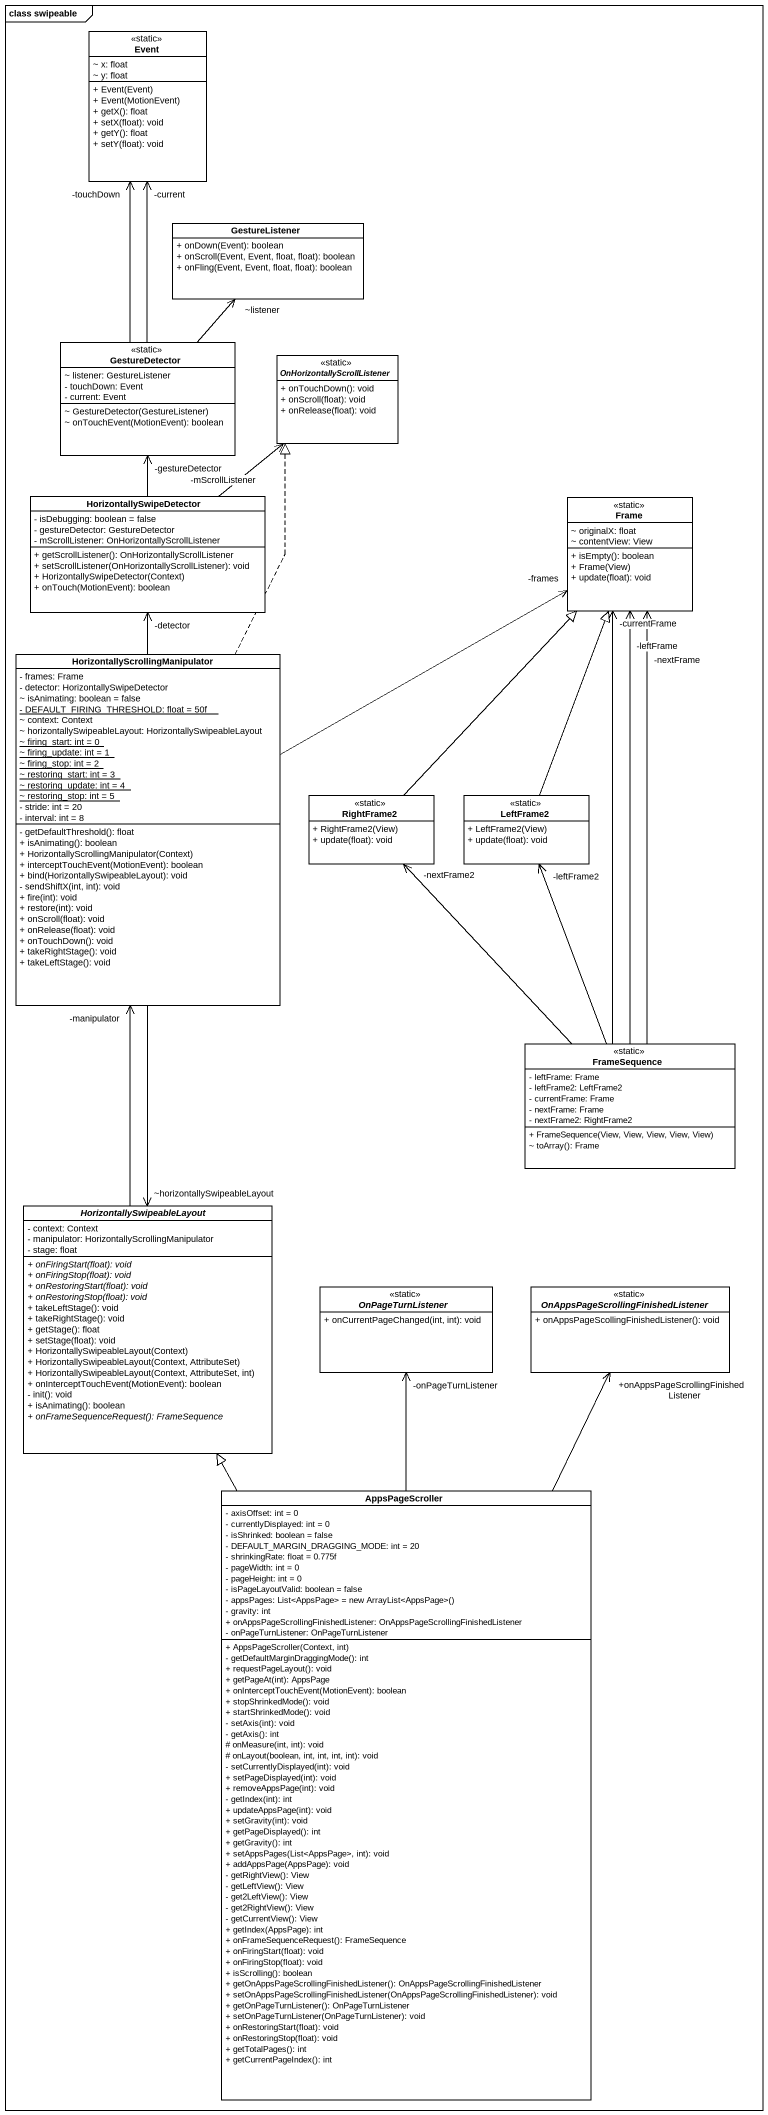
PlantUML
@startuml
mainframe class swipeable
hide circle
hide empty members
skinparam classAttributeIconSize 0
class Event <<static>> {
  ~ x: float
  ~ y: float
  + Event(Event)
  + Event(MotionEvent)
  + getX(): float
  + setX(float): void
  + getY(): float
  + setY(float): void
}
class GestureListener {
  + onDown(Event): boolean
  + onScroll(Event, Event, float, float): boolean
  + onFling(Event, Event, float, float): boolean
}
class GestureDetector <<static>> {
  ~ listener: GestureListener
  - touchDown: Event
  - current: Event
  ~ GestureDetector(GestureListener)
  ~ onTouchEvent(MotionEvent): boolean
}
interface OnHorizontallyScrollListener <<static>> {
  + onTouchDown(): void
  + onScroll(float): void
  + onRelease(float): void
}
class HorizontallySwipeDetector {
  - isDebugging: boolean = false
  - gestureDetector: GestureDetector
  - mScrollListener: OnHorizontallyScrollListener
  + getScrollListener(): OnHorizontallyScrollListener
  + setScrollListener(OnHorizontallyScrollListener): void
  + HorizontallySwipeDetector(Context)
  + onTouch(MotionEvent): boolean
}
class "Frame" as Frame_ <<static>> {
  ~ originalX: float
  ~ contentView: View
  + isEmpty(): boolean
  + Frame(View)
  + update(float): void
}
class "HorizontallyScrollingManipulator" as HorizontallyScrollingManipul {
  - frames: Frame
  - detector: HorizontallySwipeDetector
  ~ isAnimating: boolean = false
  {static} - DEFAULT_FIRING_THRESHOLD: float = 50f
  ~ context: Context
  ~ horizontallySwipeableLayout: HorizontallySwipeableLayout
  {static} ~ firing_start: int = 0
  {static} ~ firing_update: int = 1
  {static} ~ firing_stop: int = 2
  {static} ~ restoring_start: int = 3
  {static} ~ restoring_update: int = 4
  {static} ~ restoring_stop: int = 5
  - stride: int = 20
  - interval: int = 8
  - getDefaultThreshold(): float
  + isAnimating(): boolean
  + HorizontallyScrollingManipulator(Context)
  + interceptTouchEvent(MotionEvent): boolean
  + bind(HorizontallySwipeableLayout): void
  - sendShiftX(int, int): void
  + fire(int): void
  + restore(int): void
  + onScroll(float): void
  + onRelease(float): void
  + onTouchDown(): void
  + takeRightStage(): void
  + takeLeftStage(): void
}
class RightFrame2 <<static>> {
  + RightFrame2(View)
  + update(float): void
}
class LeftFrame2 <<static>> {
  + LeftFrame2(View)
  + update(float): void
}
class FrameSequence <<static>> {
  - leftFrame: Frame
  - leftFrame2: LeftFrame2
  - currentFrame: Frame
  - nextFrame: Frame
  - nextFrame2: RightFrame2
  + FrameSequence(View, View, View, View, View)
  ~ toArray(): Frame
}
abstract class HorizontallySwipeableLayout {
  - context: Context
  - manipulator: HorizontallyScrollingManipulator
  - stage: float
  {abstract} + onFiringStart(float): void
  {abstract} + onFiringStop(float): void
  {abstract} + onRestoringStart(float): void
  {abstract} + onRestoringStop(float): void
  + takeLeftStage(): void
  + takeRightStage(): void
  + getStage(): float
  + setStage(float): void
  + HorizontallySwipeableLayout(Context)
  + HorizontallySwipeableLayout(Context, AttributeSet)
  + HorizontallySwipeableLayout(Context, AttributeSet, int)
  + onInterceptTouchEvent(MotionEvent): boolean
  - init(): void
  + isAnimating(): boolean
  {abstract} + onFrameSequenceRequest(): FrameSequence
}
interface OnPageTurnListener <<static>> {
  + onCurrentPageChanged(int, int): void
}
interface "OnAppsPageScrollingFinishedListener" as OnAppsPageScrollingFinishedL <<static>> {
  + onAppsPageScollingFinishedListener(): void
}
class AppsPageScroller {
  - axisOffset: int = 0
  - currentlyDisplayed: int = 0
  - isShrinked: boolean = false
  - DEFAULT_MARGIN_DRAGGING_MODE: int = 20
  - shrinkingRate: float = 0.775f
  - pageWidth: int = 0
  - pageHeight: int = 0
  - isPageLayoutValid: boolean = false
  {field} - appsPages: List<AppsPage> = new ArrayList<AppsPage>()
  - gravity: int
  + onAppsPageScrollingFinishedListener: OnAppsPageScrollingFinishedListener
  - onPageTurnListener: OnPageTurnListener
  + AppsPageScroller(Context, int)
  - getDefaultMarginDraggingMode(): int
  + requestPageLayout(): void
  + getPageAt(int): AppsPage
  + onInterceptTouchEvent(MotionEvent): boolean
  + stopShrinkedMode(): void
  + startShrinkedMode(): void
  - setAxis(int): void
  - getAxis(): int
  # onMeasure(int, int): void
  # onLayout(boolean, int, int, int, int): void
  - setCurrentlyDisplayed(int): void
  + setPageDisplayed(int): void
  + removeAppsPage(int): void
  - getIndex(int): int
  + updateAppsPage(int): void
  + setGravity(int): void
  + getPageDisplayed(): int
  + getGravity(): int
  + setAppsPages(List<AppsPage>, int): void
  + addAppsPage(AppsPage): void
  - getRightView(): View
  - getLeftView(): View
  - get2LeftView(): View
  - get2RightView(): View
  - getCurrentView(): View
  + getIndex(AppsPage): int
  + onFrameSequenceRequest(): FrameSequence
  + onFiringStart(float): void
  + onFiringStop(float): void
  + isScrolling(): boolean
  + getOnAppsPageScrollingFinishedListener(): OnAppsPageScrollingFinishedListener
  + setOnAppsPageScrollingFinishedListener(OnAppsPageScrollingFinishedListener): void
  + getOnPageTurnListener(): OnPageTurnListener
  + setOnPageTurnListener(OnPageTurnListener): void
  + onRestoringStart(float): void
  + onRestoringStop(float): void
  + getTotalPages(): int
  + getCurrentPageIndex(): int
}
GestureDetector -up-> "-current" Event
GestureDetector -up-> "-touchDown" Event
GestureDetector -up-> "~listener" GestureListener
HorizontallySwipeDetector -up-> "-gestureDetector" GestureDetector
HorizontallySwipeDetector -up-> "-mScrollListener" OnHorizontallyScrollListener
HorizontallyScrollingManipul .up.|> OnHorizontallyScrollListener
HorizontallyScrollingManipul -up-> "-detector" HorizontallySwipeDetector
HorizontallyScrollingManipul -right-> "-frames" Frame_
HorizontallyScrollingManipul --> "~horizontallySwipeableLayout" HorizontallySwipeableLayout
RightFrame2 -up-|> Frame_
LeftFrame2 -up-|> Frame_
FrameSequence -up-> "-currentFrame" Frame_
FrameSequence -up-> "-leftFrame" Frame_
FrameSequence -up-> "-nextFrame" Frame_
FrameSequence -up-> "-nextFrame2" RightFrame2
FrameSequence -up-> "-leftFrame2" LeftFrame2
HorizontallySwipeableLayout -up-> "-manipulator" HorizontallyScrollingManipul
AppsPageScroller -up-|> HorizontallySwipeableLayout
AppsPageScroller -up-> "-onPageTurnListener" OnPageTurnListener
AppsPageScroller -up-> "+onAppsPageScrollingFinishedListener" OnAppsPageScrollingFinishedL
@enduml
